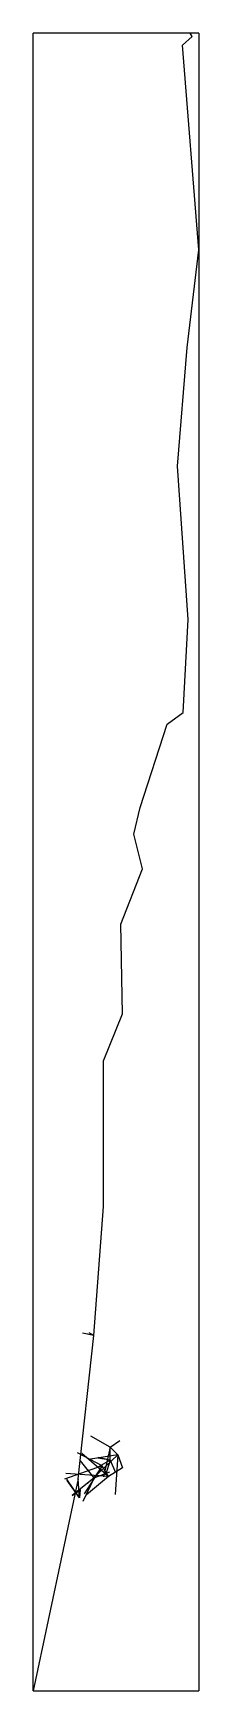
# Model space of a CAD drawing. Extents: x -3.6 to 4.2, y -10.8 to 67.1.
import ezdxf

# ---------------------------------------------------------------- set-up
doc = ezdxf.new("R2010")
doc.units = 0
doc.layers.add('BBOX', color=1, linetype='CONTINUOUS')
doc.layers.add('CENTERLINE', color=4, linetype='CONTINUOUS')

msp = doc.modelspace()

# ---------------------------------------------------------------- linework, layer by layer
at = {"layer": 'BBOX'}
for p, q in [((-3.61, -10.84, -38.34), (-3.61, 67.07, -38.34)), ((4.17, 67.07), (-3.61, 67.07)), ((-3.61, -10.84), (-3.61, 67.07)), ((4.17, 67.07, -38.34), (-3.61, 67.07, -38.34)), ((-3.61, 67.07), (-3.61, 67.07, -38.34)), ((4.17, 67.07), (4.17, -10.84)), ((4.17, 67.07), (4.17, 67.07, -38.34)), ((4.17, 67.07, -38.34), (4.17, -10.84, -38.34)), ((-3.61, -10.84, -38.34), (4.17, -10.84, -38.34)), ((-3.61, -10.84, -38.34), (-3.61, -10.84)), ((-3.61, -10.84), (4.17, -10.84)), ((4.17, -10.84, -38.34), (4.17, -10.84))]:
    msp.add_line(p, q, dxfattribs=at)
at = {"layer": 'CENTERLINE'}
for p, q in [((3.85, 66.91, -34.95), (3.76, 67.07, -38.34)), ((3.4, 66.51, -34.31), (3.85, 66.91, -34.95)), ((4.17, 56.88, -34.08), (3.4, 66.51, -34.31)), ((3.63, 52.29, -34.2), (4.17, 56.88, -34.08)), ((3.17, 46.72, -34.02), (3.63, 52.29, -34.2)), ((3.67, 39.51, -33.69), (3.17, 46.72, -34.02)), ((3.43, 35.14, -32.99), (3.67, 39.51, -33.69)), ((2.68, 34.6, -32.83), (3.43, 35.14, -32.99)), ((1.42, 30.67, -31.37), (2.68, 34.6, -32.83)), ((1.12, 29.43, -30.94), (1.42, 30.67, -31.37)), ((1.53, 27.79, -30.69), (1.12, 29.43, -30.94)), ((0.5, 25.19, -30.69), (1.53, 27.79, -30.69)), ((0.58, 20.98, -30.51), (0.5, 25.19, -30.69)), ((-0.3, 18.77, -30.48), (0.58, 20.98, -30.51)), ((-0.3, 11.92, -30.11), (-0.3, 18.77, -30.48)), ((-0.76, 5.86, -29.7), (-0.3, 11.92, -30.11)), ((-1.49, -0.87, -29.16), (-0.76, 5.86, -29.7)), ((0, 0), (0, 0.61, -2.22)), ((0, 0.61, -2.22), (0.36, 0.25, -3.94)), ((0.36, 0.25, -3.94), (0.58, -0.36, -5.94)), ((-0.37, -0.27, -21.65), (-0.75, -0.83, -27.24)), ((-0.07, -0.76, -20.45), (-0.37, -0.27, -21.65)), ((0.58, -0.36, -5.94), (-0.07, -0.76, -20.45)), ((-0.75, -0.83, -27.24), (-1.78, -1.66, -27.6)), ((-1.78, -1.66, -27.6), (-1.4, -1.4, -28.35)), ((-1.44, -1.77, -28.61), (-1.49, -0.87, -29.16)), ((-1.4, -1.4, -28.35), (-1.44, -1.77, -28.61))]:
    msp.add_line(p, q, dxfattribs=at)
at = {"layer": 'SPLAY_SHOTS'}
for p, q in [((-0.76, 5.86, -29.7), (-1.3, 5.97, -29.68)), ((-0.76, 5.86, -29.7), (-1.04, 5.93, -30.05)), ((-0.76, 5.86, -29.7), (-0.98, 5.98, -29.46)), ((0, 0.61, -2.22), (-0.9, 1.13, -2.93)), ((0, 0.61, -2.22), (0.46, 0.93, -3.2)), ((-0.37, -0.27, -21.65), (-1.53, 0.34, -21.87)), ((-0.07, -0.76, -20.45), (-1.33, 0.32, -20.54)), ((0.36, 0.25, -3.94), (-1.06, -1.09, -3.9)), ((0.36, 0.25, -3.94), (-0.91, 0.05, -4.09)), ((0, 0), (-0.57, 0.09, -0.67)), ((0, 0), (-0.56, 0.12, -0.67)), ((0, 0), (-0.54, -0.31, -0.13)), ((0, 0.61, -2.22), (-0.3, -0.78, -2.75)), ((0, 0), (-0.22, -0.7, -0.11)), ((0, 0), (0.25, -0.58, -0.06)), ((0.36, 0.25, -3.94), (0.24, -1.61, -3.83)), ((-0.37, -0.27, -21.65), (-2.14, -0.89, -21.61)), ((-0.07, -0.76, -20.45), (-2.07, -0.63, -20.48)), ((-0.75, -0.83, -27.24), (-1.39, -0.03, -26.37)), ((-0.37, -0.27, -21.65), (-1.21, -1.58, -21.55)), ((-0.07, -0.76, -20.45), (-1.1, -1.62, -20.43)), ((-0.75, -0.83, -27.24), (-0.01, -0.55, -26.3)), ((-1.49, -0.87, -29.16), (-3.61, -10.84, -28.12)), ((-1.44, -1.77, -28.61), (-2.03, -0.89, -28.58)), ((-1.44, -1.77, -28.61), (-2.02, -0.95, -28.59)), ((-0.75, -0.83, -27.24), (-1.28, -1.94, -26.3))]:
    msp.add_line(p, q, dxfattribs=at)

doc.saveas('drawing.dxf')
